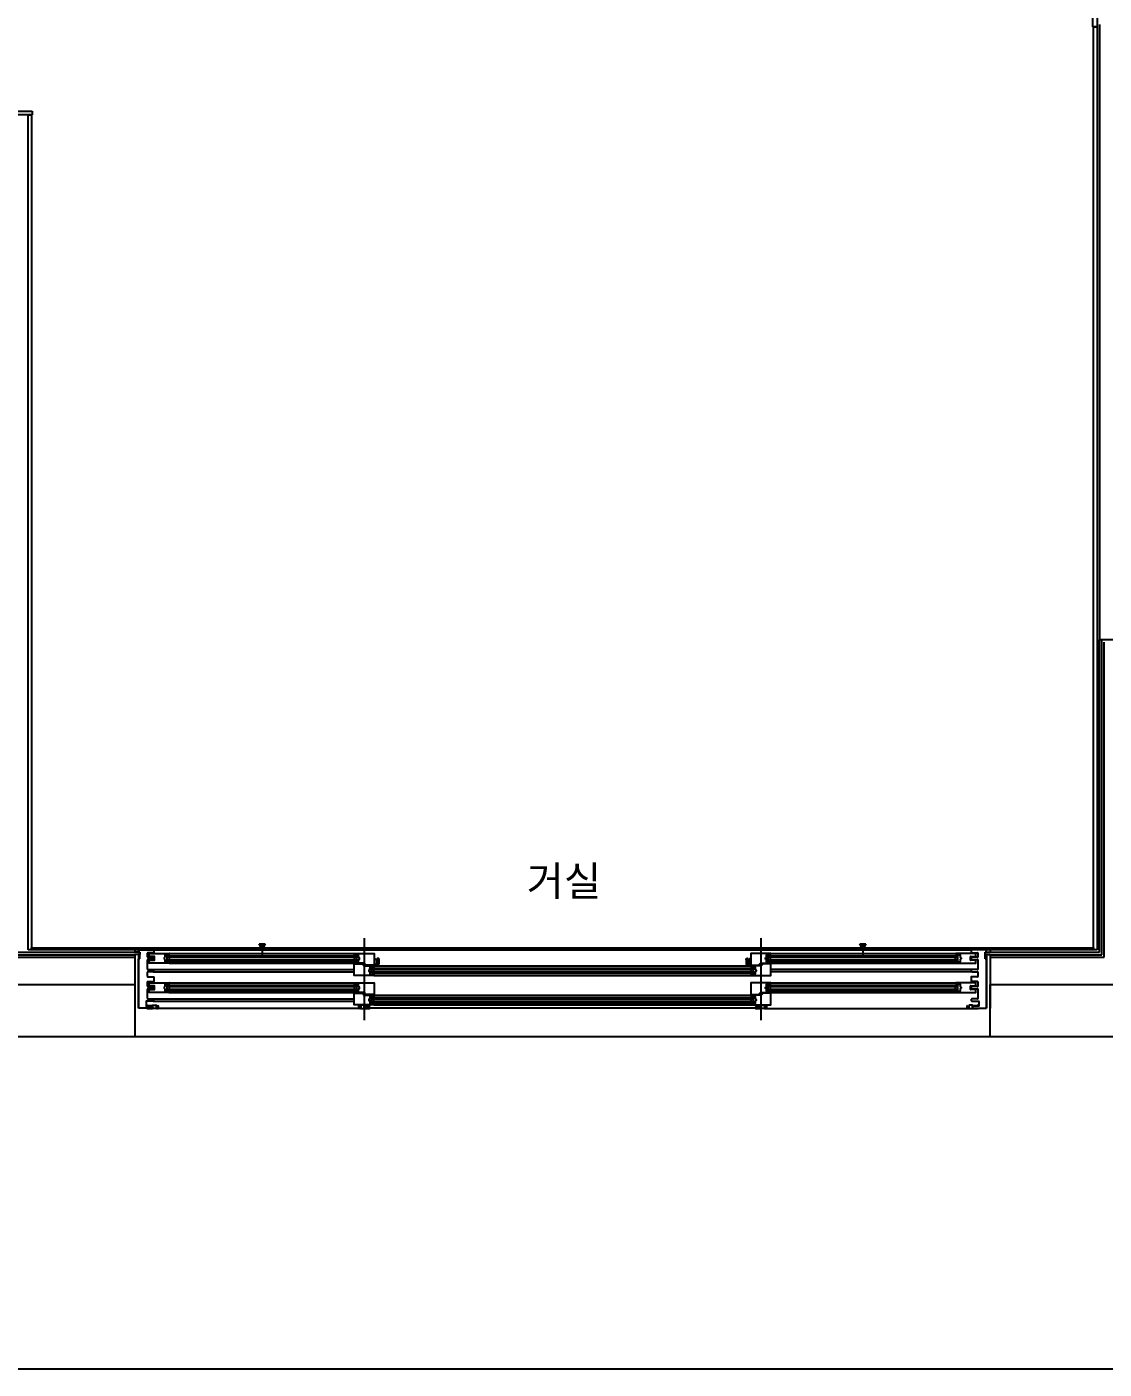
# Model space of a CAD drawing. Header units: millimetres. Extents: x -33000 to 294000, y 0 to 42408.
# Drawn here: x 14445 to 18980, y 9905 to 15555 of the extents above; entities that cross this region are included whole.
import ezdxf
from ezdxf.enums import TextEntityAlignment as Align

# ---------------------------------------------------------------- set-up
doc = ezdxf.new("R2010")
doc.units = ezdxf.units.MM
doc.header["$LTSCALE"] = 50
doc.layers.add('arch', color=8, linetype='Continuous')
doc.layers.add('실명', color=9, linetype='Continuous')
doc.styles.add('FORTELINE', font='malgun.ttf')

msp = doc.modelspace()

# ---------------------------------------------------------------- hatches: boundary and pattern name
at = {"layer": 'arch'}
h = msp.add_hatch(color=256, dxfattribs=at)
h.dxf.hatch_style = 1
h.paths.add_polyline_path([(15422.5, 11694.5), (15447.5, 11694.5), (15435, 11669.5)])
h = msp.add_hatch(color=256, dxfattribs=at)
h.dxf.hatch_style = 1
h.paths.add_polyline_path([(17951.7, 11694.5), (17976.7, 11694.5), (17964.2, 11669.5)])

# ---------------------------------------------------------------- linework, layer by layer
at = {"layer": 'arch', "linetype": 'Continuous', "ltscale": 4}
for p, q in [((18931.6, 15554.5), (18931.6, 15614.5)), ((18949.6, 15614.5), (18949.6, 15554.5)), ((18949.6, 15554.5), (18931.6, 15554.5))]:
    msp.add_line(p, q, dxfattribs=at)
at = {"layer": 'arch'}
for p, q in [((18934.6, 15554.5), (18949.6, 15554.5)), ((18934.6, 11669.5), (18934.6, 15554.5)), ((18949.6, 15554.5), (18949.6, 11669.5)), ((18959.6, 15564.5), (18959.6, 12974.5)), ((14229.6, 15199.5), (14467.6, 15199.5)), ((14467.6, 15199.5), (14467.6, 15184.5)), ((14467.6, 15184.5), (14229.6, 15184.5)), ((14449.6, 15184.5), (14464.6, 15184.5)), ((14449.6, 11669.5), (14449.6, 15184.5)), ((14464.6, 15184.5), (14464.6, 11669.5)), ((18959.6, 11659.5), (18959.6, 12974.5)), ((19159.6, 12974.5), (18959.6, 12974.5)), ((18969.6, 11649.5), (18969.6, 12974.5)), ((18979.6, 11639.5), (18979.6, 12964.5)), ((15435, 11669.5), (15422.5, 11694.5)), ((15422.5, 11694.5), (15447.5, 11694.5)), ((15447.5, 11694.5), (15435, 11669.5)), ((15864.6, 11719.5), (15864.6, 11374.5)), ((17534.6, 11719.5), (17534.6, 11374.5)), ((17964.2, 11669.5), (17951.7, 11694.5)), ((17951.7, 11694.5), (17976.7, 11694.5)), ((17976.7, 11694.5), (17964.2, 11669.5)), ((13679.6, 11659.5), (14899.6, 11659.5)), ((13679.6, 11649.5), (14899.6, 11649.5)), ((13679.6, 11639.5), (14899.6, 11639.5)), ((14464.6, 11669.5), (14449.6, 11669.5)), ((14464.6, 11669.5), (14464.6, 11678.5)), ((14464.6, 11678.5), (18934.6, 11678.5)), ((18934.6, 11669.5), (14464.6, 11669.5)), ((14899.6, 11669.5), (14899.6, 11659.5)), ((14920.6, 11659.5), (14899.6, 11659.5)), ((14899.6, 11650), (14899.6, 11424.5)), ((14920.6, 11650), (14899.6, 11650)), ((14914.6, 11669.5), (14978.6, 11669.5)), ((14914.6, 11659.5), (14914.6, 11669.5)), ((14914.6, 11659.5), (14920.6, 11659.5)), ((14914.6, 11650), (14914.6, 11424.5)), ((14920.6, 11659.5), (14920.6, 11650)), ((14920.6, 11631.5), (14920.6, 11659.5)), ((14951.6, 11656.5), (14951.6, 11640)), ((14978.6, 11657.5), (14952.6, 11657.5)), ((14952.6, 11639), (14976.1, 11639)), ((14959.6, 11653.5), (14959.6, 11654)), ((14959.6, 11642.5), (14959.6, 11654)), ((14960.1, 11654.5), (15044.1, 11654.5)), ((14980.9, 11642), (14960.1, 11642)), ((14976.6, 11638.5), (14976.6, 11637.9)), ((14978.6, 11669.5), (18420.6, 11669.5)), ((14979.6, 11668.5), (14979.6, 11658.5)), ((14981.9, 11627), (14981.9, 11641)), ((15025.3, 11638.4), (15022.3, 11636.7)), ((15025.6, 11649), (15025.6, 11638.8)), ((15041.1, 11649.5), (15026.1, 11649.5)), ((15035.8, 11622.5), (15035.8, 11644.5)), ((15035.8, 11644.5), (15834.1, 11644.5)), ((15035.8, 11638.5), (15834.1, 11638.5)), ((15037.6, 11646.5), (15037.6, 11648)), ((15037.6, 11648), (15040.6, 11648)), ((15042.1, 11646.5), (15037.6, 11646.5)), ((15041.1, 11648.5), (15041.1, 11649.5)), ((15044.1, 11653.5), (15042.6, 11653.5)), ((15042.6, 11653.5), (15042.6, 11647)), ((15042.6, 11647.1), (15045.1, 11644.5)), ((15043.6, 11654.5), (15822.6, 11654.5)), ((15045.8, 11628.5), (15045.8, 11638.5)), ((15435, 11669.5), (15435, 11644.5)), ((15824.1, 11647.1), (15821.5, 11644.5)), ((15822.6, 11654.5), (15906.6, 11654.5)), ((15824.1, 11653.5), (15822.6, 11653.5)), ((15824.1, 11647), (15824.1, 11653.5)), ((15824.1, 11628.5), (15824.1, 11638.5)), ((15829.1, 11646.5), (15824.6, 11646.5)), ((15840.6, 11649.5), (15825.6, 11649.5)), ((15825.6, 11649.5), (15825.6, 11648.5)), ((15826.1, 11648), (15829.1, 11648)), ((15829.1, 11648), (15829.1, 11646.5)), ((15834.1, 11622.5), (15834.1, 11644.5)), ((15841.1, 11638.3), (15841.1, 11649)), ((15844.3, 11636.2), (15841.3, 11637.9)), ((15907.1, 11654), (15907.1, 11605.5)), ((17492.1, 11654), (17492.1, 11605.5)), ((17576.6, 11654.5), (17492.6, 11654.5)), ((17554.8, 11636.2), (17557.8, 11637.9)), ((17558.1, 11638.3), (17558.1, 11649)), ((17558.6, 11649.5), (17573.6, 11649.5)), ((17565.1, 11622.5), (17565.1, 11644.5)), ((17565.1, 11644.5), (18363.3, 11644.5)), ((17565.1, 11638.5), (18363.3, 11638.5)), ((17573.1, 11648), (17570.1, 11648)), ((17570.1, 11648), (17570.1, 11646.5)), ((17570.1, 11646.5), (17574.6, 11646.5)), ((17573.6, 11649.5), (17573.6, 11648.5)), ((17575.1, 11647), (17575.1, 11653.5)), ((17575.1, 11653.5), (17576.6, 11653.5)), ((17575.1, 11647.1), (17577.6, 11644.5)), ((17575.1, 11628.5), (17575.1, 11638.5)), ((17576.6, 11654.5), (18355.6, 11654.5)), ((17964.2, 11669.5), (17964.2, 11644.5)), ((18353.3, 11628.5), (18353.3, 11638.5)), ((18356.6, 11647.1), (18354, 11644.5)), ((18439.1, 11654.5), (18355.1, 11654.5)), ((18355.1, 11653.5), (18356.6, 11653.5)), ((18356.6, 11653.5), (18356.6, 11647)), ((18357.1, 11646.5), (18361.6, 11646.5)), ((18358.1, 11648.5), (18358.1, 11649.5)), ((18358.1, 11649.5), (18373.1, 11649.5)), ((18361.6, 11648), (18358.6, 11648)), ((18361.6, 11646.5), (18361.6, 11648)), ((18363.3, 11622.5), (18363.3, 11644.5)), ((18373.6, 11649), (18373.6, 11638.8)), ((18373.8, 11638.4), (18376.8, 11636.7)), ((18417.3, 11627), (18417.3, 11641)), ((18418.3, 11642), (18439.1, 11642)), ((18419.6, 11668.5), (18419.6, 11658.5)), ((18484.6, 11669.5), (18420.6, 11669.5)), ((18420.6, 11657.5), (18446.6, 11657.5)), ((18422.6, 11638.5), (18422.6, 11637.9)), ((18446.6, 11639), (18423.1, 11639)), ((18439.6, 11642.5), (18439.6, 11654)), ((18439.6, 11653.5), (18439.6, 11654)), ((18447.6, 11656.5), (18447.6, 11640)), ((18478.6, 11659.5), (18499.6, 11659.5)), ((18478.6, 11659.5), (18478.6, 11650)), ((18484.6, 11659.5), (18478.6, 11659.5)), ((18478.6, 11631.5), (18478.6, 11659.5)), ((18478.6, 11650), (18499.6, 11650)), ((18484.6, 11659.5), (18484.6, 11669.5)), ((18484.6, 11650), (18484.6, 11424.5)), ((18499.6, 11669.5), (18499.6, 11659.5)), ((18499.6, 11659.5), (18959.6, 11659.5)), ((18499.6, 11650), (18499.6, 11424.5)), ((18499.6, 11649.5), (18969.6, 11649.5)), ((18499.6, 11639.5), (18979.6, 11639.5)), ((18934.6, 11678.5), (18934.6, 11669.5)), ((18949.6, 11669.5), (18934.6, 11669.5)), ((14914.6, 11424.5), (14914.6, 11631.5)), ((14920.6, 11631.5), (14914.6, 11631.5)), ((14951.6, 11628), (14951.6, 11588)), ((14976.1, 11629), (14952.6, 11629)), ((14952.6, 11587), (14976.1, 11587)), ((14959.6, 11614), (14959.6, 11625.5)), ((14960.1, 11626), (14980.9, 11626)), ((15044.1, 11613.5), (14960.1, 11613.5)), ((14976.1, 11587), (15822.1, 11587)), ((14976.6, 11630.2), (14976.6, 11629.5)), ((14976.6, 11586.5), (14976.6, 11585.9)), ((15022.1, 11636.2), (15022.1, 11631.8)), ((15022.3, 11631.4), (15025.3, 11629.7)), ((15025.6, 11629.2), (15025.6, 11619)), ((15026.1, 11618.5), (15041.1, 11618.5)), ((15035.8, 11628.5), (15834.1, 11628.5)), ((15035.8, 11622.5), (15834.1, 11622.5)), ((15037.6, 11620), (15037.6, 11621.5)), ((15037.6, 11621.5), (15042.1, 11621.5)), ((15040.6, 11620), (15037.6, 11620)), ((15041.1, 11618.5), (15041.1, 11619.5)), ((15042.6, 11620), (15045.1, 11622.5)), ((15042.6, 11621), (15042.6, 11614.5)), ((15042.6, 11614.5), (15044.1, 11614.5)), ((15043.6, 11613.5), (15822.6, 11613.5)), ((15824.1, 11620), (15821.5, 11622.5)), ((15822.1, 11562), (15822.1, 11610.5)), ((15822.6, 11614.5), (15824.1, 11614.5)), ((15866.2, 11613.5), (15822.6, 11613.5)), ((15822.6, 11611), (15858.6, 11611)), ((15824.1, 11614.5), (15824.1, 11621)), ((15824.6, 11621.5), (15829.1, 11621.5)), ((15825.6, 11619.5), (15825.6, 11618.5)), ((15825.6, 11618.5), (15840.6, 11618.5)), ((15829.1, 11620), (15826.1, 11620)), ((15829.1, 11621.5), (15829.1, 11620)), ((15841.1, 11619), (15841.1, 11628.7)), ((15841.3, 11629.2), (15844.3, 11630.9)), ((15844.6, 11631.3), (15844.6, 11635.7)), ((15858.6, 11611), (15867.1, 11610.1)), ((15867.1, 11609), (15858.6, 11608)), ((15858.6, 11608), (15858.6, 11606.6)), ((15858.6, 11606.6), (15863.1, 11602.5)), ((15861.6, 11606.5), (15861.6, 11606.6)), ((15862, 11607.1), (15870.6, 11608)), ((15870.6, 11605), (15862, 11606)), ((15863.1, 11602.5), (15906.6, 11602.5)), ((15870.6, 11609.5), (15866.2, 11613.5)), ((15867.6, 11609.6), (15867.6, 11609.5)), ((15870.6, 11608), (15870.6, 11609.5)), ((15906.6, 11605), (15870.6, 11605)), ((15884.6, 11584.7), (15884.6, 11580.3)), ((15887.8, 11586.9), (15884.8, 11585.2)), ((15888.1, 11597), (15888.1, 11587.3)), ((15903.6, 11597.5), (15888.6, 11597.5)), ((15895.1, 11571), (15895.1, 11593)), ((15895.1, 11593), (17504.1, 11593)), ((15895.1, 11587), (17504.1, 11587)), ((15900.1, 11594.5), (15900.1, 11596)), ((15900.1, 11596), (15903.1, 11596)), ((15904.6, 11594.5), (15900.1, 11594.5)), ((15903.6, 11596.5), (15903.6, 11597.5)), ((15906.6, 11601.5), (15905.1, 11601.5)), ((15905.1, 11601.5), (15905.1, 11595)), ((15905.1, 11595.6), (15907.6, 11593)), ((15905.1, 11577), (15905.1, 11587)), ((15906.6, 11602.5), (17492.6, 11602.5)), ((15907.1, 11633), (15918, 11629)), ((15909.7, 11628.7), (15907.1, 11628.7)), ((15907.1, 11606), (15909.7, 11606)), ((15909.7, 11606), (15909.7, 11628.7)), ((15918, 11609.5), (15909.7, 11608.2)), ((15918, 11629), (15918, 11609.5)), ((15918, 11629), (15919.3, 11629)), ((15925.6, 11609.8), (15918, 11609.5)), ((15919.3, 11631.9), (15919.3, 11611.8)), ((15919.3, 11611.8), (15919.3, 11609.5)), ((15919.3, 11611.8), (15921.6, 11611.8)), ((15925.5, 11632.9), (15920.3, 11632.9)), ((15923.5, 11613.3), (15926.3, 11631.8)), ((15926.5, 11631.9), (15926.5, 11610.8)), ((17472.6, 11631.9), (17472.6, 11610.8)), ((17475.7, 11613.3), (17472.8, 11631.8)), ((17473.6, 11632.9), (17478.9, 11632.9)), ((17473.6, 11609.8), (17481.2, 11609.5)), ((17479.9, 11611.8), (17477.6, 11611.8)), ((17479.9, 11631.9), (17479.9, 11611.8)), ((17481.2, 11629), (17479.9, 11629)), ((17479.9, 11611.8), (17479.9, 11609.5)), ((17492.1, 11633), (17481.2, 11629)), ((17481.2, 11629), (17481.2, 11609.5)), ((17481.2, 11609.5), (17489.5, 11608.2)), ((17489.5, 11606), (17489.5, 11628.7)), ((17489.5, 11628.7), (17492.1, 11628.7)), ((17492.1, 11606), (17489.5, 11606)), ((17494.1, 11595.6), (17491.5, 11593)), ((17492.6, 11605), (17528.6, 11605)), ((17536.1, 11602.5), (17492.6, 11602.5)), ((17492.6, 11601.5), (17494.1, 11601.5)), ((17494.1, 11601.5), (17494.1, 11595)), ((17494.1, 11577), (17494.1, 11587)), ((17494.6, 11594.5), (17499.1, 11594.5)), ((17495.6, 11596.5), (17495.6, 11597.5)), ((17495.6, 11597.5), (17510.6, 11597.5)), ((17499.1, 11596), (17496.1, 11596)), ((17499.1, 11594.5), (17499.1, 11596)), ((17504.1, 11571), (17504.1, 11593)), ((17511.1, 11597), (17511.1, 11587.3)), ((17511.3, 11586.9), (17514.3, 11585.2)), ((17514.6, 11584.7), (17514.6, 11580.3)), ((17528.6, 11609.5), (17533, 11613.5)), ((17528.6, 11608), (17528.6, 11609.5)), ((17537.1, 11607.1), (17528.6, 11608)), ((17528.6, 11605), (17537.1, 11606)), ((17531.6, 11609.6), (17531.6, 11609.5)), ((17540.6, 11611), (17532, 11610.1)), ((17532, 11609), (17540.6, 11608)), ((17533, 11613.5), (17576.6, 11613.5)), ((17540.6, 11606.6), (17536.1, 11602.5)), ((17537.6, 11606.5), (17537.6, 11606.6)), ((17576.6, 11611), (17540.6, 11611)), ((17540.6, 11608), (17540.6, 11606.6)), ((17554.6, 11631.3), (17554.6, 11635.7)), ((17557.8, 11629.2), (17554.8, 11630.9)), ((17558.1, 11619), (17558.1, 11628.7)), ((17573.6, 11618.5), (17558.6, 11618.5)), ((17565.1, 11628.5), (18363.3, 11628.5)), ((17565.1, 11622.5), (18363.3, 11622.5)), ((17574.6, 11621.5), (17570.1, 11621.5)), ((17570.1, 11621.5), (17570.1, 11620)), ((17570.1, 11620), (17573.1, 11620)), ((17573.6, 11619.5), (17573.6, 11618.5)), ((17575.1, 11620), (17577.6, 11622.5)), ((17575.1, 11614.5), (17575.1, 11621)), ((17576.6, 11614.5), (17575.1, 11614.5)), ((17576.6, 11613.5), (18355.6, 11613.5)), ((17577.1, 11562), (17577.1, 11610.5)), ((18423.1, 11587), (17577.1, 11587)), ((18356.6, 11620), (18354, 11622.5)), ((18356.6, 11614.5), (18355.1, 11614.5)), ((18355.1, 11613.5), (18439.1, 11613.5)), ((18356.6, 11621), (18356.6, 11614.5)), ((18361.6, 11621.5), (18357.1, 11621.5)), ((18358.1, 11618.5), (18358.1, 11619.5)), ((18373.1, 11618.5), (18358.1, 11618.5)), ((18358.6, 11620), (18361.6, 11620)), ((18361.6, 11620), (18361.6, 11621.5)), ((18373.6, 11629.2), (18373.6, 11619)), ((18376.8, 11631.4), (18373.8, 11629.7)), ((18377.1, 11636.2), (18377.1, 11631.8)), ((18439.1, 11626), (18418.3, 11626)), ((18422.6, 11630.2), (18422.6, 11629.5)), ((18422.6, 11586.5), (18422.6, 11585.9)), ((18423.1, 11629), (18446.6, 11629)), ((18446.6, 11587), (18423.1, 11587)), ((18439.6, 11614), (18439.6, 11625.5)), ((18447.6, 11628), (18447.6, 11588)), ((18478.6, 11631.5), (18484.6, 11631.5)), ((18484.6, 11424.5), (18484.6, 11631.5)), ((14951.6, 11576), (14951.6, 11557.5)), ((14951.6, 11535), (14951.6, 11516.5)), ((14976.1, 11577), (14952.6, 11577)), ((14952.6, 11556.5), (14978.6, 11556.5)), ((14952.6, 11536), (14978.6, 11536)), ((14959.6, 11519), (14959.6, 11530.5)), ((14960.1, 11531), (15044.1, 11531)), ((14976.1, 11577), (15822.1, 11577)), ((14976.6, 11578.2), (14976.6, 11577.5)), ((14979.6, 11555.5), (14979.6, 11537)), ((15025.6, 11525.5), (15025.6, 11515.3)), ((15041.1, 11526), (15026.1, 11526)), ((15041.1, 11525), (15041.1, 11526)), ((15044.1, 11530), (15042.6, 11530)), ((15042.6, 11530), (15042.6, 11523.5)), ((15043.6, 11531), (15822.6, 11531)), ((15906.6, 11561.5), (15822.6, 11561.5)), ((15822.6, 11531), (15906.6, 11531)), ((15824.1, 11530), (15822.6, 11530)), ((15824.1, 11523.5), (15824.1, 11530)), ((15840.6, 11526), (15825.6, 11526)), ((15825.6, 11526), (15825.6, 11525)), ((15841.1, 11514.8), (15841.1, 11525.5)), ((15884.8, 11579.9), (15887.8, 11578.2)), ((15888.1, 11577.7), (15888.1, 11567)), ((15888.6, 11566.5), (15903.6, 11566.5)), ((15895.1, 11577), (17504.1, 11577)), ((15895.1, 11571), (17504.1, 11571)), ((15900.1, 11568), (15900.1, 11569.5)), ((15900.1, 11569.5), (15904.6, 11569.5)), ((15903.1, 11568), (15900.1, 11568)), ((15903.6, 11566.5), (15903.6, 11567.5)), ((15905.1, 11568.5), (15907.6, 11571)), ((15905.1, 11569), (15905.1, 11562.5)), ((15905.1, 11562.5), (15906.6, 11562.5)), ((15906.6, 11561.5), (17492.6, 11561.5)), ((15907.1, 11530.5), (15907.1, 11482)), ((17494.1, 11568.5), (17491.5, 11571)), ((17492.1, 11530.5), (17492.1, 11482)), ((17494.1, 11562.5), (17492.6, 11562.5)), ((17492.6, 11561.5), (17576.6, 11561.5)), ((17576.6, 11531), (17492.6, 11531)), ((17494.1, 11569), (17494.1, 11562.5)), ((17499.1, 11569.5), (17494.6, 11569.5)), ((17495.6, 11566.5), (17495.6, 11567.5)), ((17510.6, 11566.5), (17495.6, 11566.5)), ((17496.1, 11568), (17499.1, 11568)), ((17499.1, 11568), (17499.1, 11569.5)), ((17511.1, 11577.7), (17511.1, 11567)), ((17514.3, 11579.9), (17511.3, 11578.2)), ((17558.1, 11514.8), (17558.1, 11525.5)), ((17558.6, 11526), (17573.6, 11526)), ((17573.6, 11526), (17573.6, 11525)), ((17575.1, 11523.5), (17575.1, 11530)), ((17575.1, 11530), (17576.6, 11530)), ((17576.6, 11531), (18355.6, 11531)), ((18423.1, 11577), (17577.1, 11577)), ((18439.1, 11531), (18355.1, 11531)), ((18355.1, 11530), (18356.6, 11530)), ((18356.6, 11530), (18356.6, 11523.5)), ((18358.1, 11525), (18358.1, 11526)), ((18358.1, 11526), (18373.1, 11526)), ((18373.6, 11525.5), (18373.6, 11515.3)), ((18419.6, 11555.5), (18419.6, 11537)), ((18446.6, 11556.5), (18420.6, 11556.5)), ((18446.6, 11536), (18420.6, 11536)), ((18422.6, 11578.2), (18422.6, 11577.5)), ((18423.1, 11577), (18446.6, 11577)), ((18439.6, 11519), (18439.6, 11530.5)), ((18447.6, 11576), (18447.6, 11557.5)), ((18447.6, 11535), (18447.6, 11516.5)), ((13679.6, 11524.5), (14899.6, 11524.5)), ((14899.6, 11524.5), (14899.6, 11304.5)), ((14951.6, 11504.5), (14951.6, 11464.5)), ((14952.6, 11515.5), (14976.1, 11515.5)), ((14976.1, 11505.5), (14952.6, 11505.5)), ((14959.6, 11490.5), (14959.6, 11502)), ((14980.9, 11518.5), (14960.1, 11518.5)), ((14960.1, 11502.5), (14980.9, 11502.5)), ((15044.1, 11490), (14960.1, 11490)), ((14976.6, 11515), (14976.6, 11514.4)), ((14976.6, 11506.7), (14976.6, 11506)), ((14981.9, 11503.5), (14981.9, 11517.5)), ((15022.1, 11512.7), (15022.1, 11508.3)), ((15025.3, 11514.9), (15022.3, 11513.2)), ((15022.3, 11507.9), (15025.3, 11506.2)), ((15025.6, 11505.7), (15025.6, 11495.5)), ((15026.1, 11495), (15041.1, 11495)), ((15035.8, 11499), (15035.8, 11521)), ((15035.8, 11521), (15834.1, 11521)), ((15035.8, 11515), (15834.1, 11515)), ((15035.8, 11505), (15834.1, 11505)), ((15035.8, 11499), (15834.1, 11499)), ((15037.6, 11523), (15037.6, 11524.5)), ((15037.6, 11524.5), (15040.6, 11524.5)), ((15042.1, 11523), (15037.6, 11523)), ((15037.6, 11496.5), (15037.6, 11498)), ((15037.6, 11498), (15042.1, 11498)), ((15040.6, 11496.5), (15037.6, 11496.5)), ((15041.1, 11495), (15041.1, 11496)), ((15042.6, 11523.6), (15045.1, 11521)), ((15042.6, 11496.5), (15045.1, 11499)), ((15042.6, 11497.5), (15042.6, 11491)), ((15042.6, 11491), (15044.1, 11491)), ((15043.6, 11490), (15822.6, 11490)), ((15045.8, 11505), (15045.8, 11515)), ((15824.1, 11523.6), (15821.5, 11521)), ((15824.1, 11496.5), (15821.5, 11499)), ((15822.1, 11438.5), (15822.1, 11487)), ((15822.6, 11491), (15824.1, 11491)), ((15866.2, 11490), (15822.6, 11490)), ((15822.6, 11487.5), (15858.6, 11487.5)), ((15824.1, 11505), (15824.1, 11515)), ((15824.1, 11491), (15824.1, 11497.5)), ((15829.1, 11523), (15824.6, 11523)), ((15824.6, 11498), (15829.1, 11498)), ((15825.6, 11496), (15825.6, 11495)), ((15825.6, 11495), (15840.6, 11495)), ((15826.1, 11524.5), (15829.1, 11524.5)), ((15829.1, 11496.5), (15826.1, 11496.5)), ((15829.1, 11524.5), (15829.1, 11523)), ((15829.1, 11498), (15829.1, 11496.5)), ((15834.1, 11499), (15834.1, 11521)), ((15841.1, 11495.5), (15841.1, 11505.2)), ((15844.3, 11512.7), (15841.3, 11514.4)), ((15841.3, 11505.7), (15844.3, 11507.4)), ((15844.6, 11507.8), (15844.6, 11512.2)), ((15858.6, 11487.5), (15867.1, 11486.6)), ((15867.1, 11485.5), (15858.6, 11484.5)), ((15858.6, 11484.5), (15858.6, 11483.1)), ((15858.6, 11483.1), (15863.1, 11479)), ((15861.6, 11483), (15861.6, 11483.1)), ((15862, 11483.6), (15870.6, 11484.5)), ((15870.6, 11481.5), (15862, 11482.5)), ((15863.1, 11479), (15906.6, 11479)), ((15870.6, 11486), (15866.2, 11490)), ((15867.6, 11486.1), (15867.6, 11486)), ((15870.6, 11484.5), (15870.6, 11486)), ((15906.6, 11481.5), (15870.6, 11481.5)), ((15888.1, 11473.5), (15888.1, 11463.8)), ((15903.6, 11474), (15888.6, 11474)), ((15895.1, 11447.5), (15895.1, 11469.5)), ((15895.1, 11469.5), (17504.1, 11469.5)), ((15900.1, 11471), (15900.1, 11472.5)), ((15900.1, 11472.5), (15903.1, 11472.5)), ((15904.6, 11471), (15900.1, 11471)), ((15903.6, 11473), (15903.6, 11474)), ((15905.1, 11474.5), (15904.6, 11474)), ((15904.6, 11474), (15905.1, 11473.5)), ((15906.6, 11478), (15905.1, 11478)), ((15905.1, 11478), (15905.1, 11474.5)), ((15905.1, 11473.5), (15905.1, 11471.5)), ((15905.1, 11472.1), (15907.6, 11469.5)), ((15906.6, 11479), (17492.6, 11479)), ((17494.1, 11472.1), (17491.5, 11469.5)), ((17492.6, 11481.5), (17528.6, 11481.5)), ((17536.1, 11479), (17492.6, 11479)), ((17492.6, 11478), (17494.1, 11478)), ((17494.1, 11478), (17494.1, 11474.5)), ((17494.1, 11474.5), (17494.6, 11474)), ((17494.6, 11474), (17494.1, 11473.5)), ((17494.1, 11473.5), (17494.1, 11471.5)), ((17494.6, 11471), (17499.1, 11471)), ((17495.6, 11473), (17495.6, 11474)), ((17495.6, 11474), (17510.6, 11474)), ((17499.1, 11472.5), (17496.1, 11472.5)), ((17499.1, 11471), (17499.1, 11472.5)), ((17504.1, 11447.5), (17504.1, 11469.5)), ((17511.1, 11473.5), (17511.1, 11463.8)), ((17528.6, 11486), (17533, 11490)), ((17528.6, 11484.5), (17528.6, 11486)), ((17537.1, 11483.6), (17528.6, 11484.5)), ((17528.6, 11481.5), (17537.1, 11482.5)), ((17531.6, 11486.1), (17531.6, 11486)), ((17540.6, 11487.5), (17532, 11486.6)), ((17532, 11485.5), (17540.6, 11484.5)), ((17533, 11490), (17576.6, 11490)), ((17540.6, 11483.1), (17536.1, 11479)), ((17537.6, 11483), (17537.6, 11483.1)), ((17576.6, 11487.5), (17540.6, 11487.5)), ((17540.6, 11484.5), (17540.6, 11483.1)), ((17554.6, 11507.8), (17554.6, 11512.2)), ((17554.8, 11512.7), (17557.8, 11514.4)), ((17557.8, 11505.7), (17554.8, 11507.4)), ((17558.1, 11495.5), (17558.1, 11505.2)), ((17573.6, 11495), (17558.6, 11495)), ((17565.1, 11499), (17565.1, 11521)), ((17565.1, 11521), (18363.3, 11521)), ((17565.1, 11515), (18363.3, 11515)), ((17565.1, 11505), (18363.3, 11505)), ((17565.1, 11499), (18363.3, 11499)), ((17573.1, 11524.5), (17570.1, 11524.5)), ((17570.1, 11524.5), (17570.1, 11523)), ((17570.1, 11523), (17574.6, 11523)), ((17574.6, 11498), (17570.1, 11498)), ((17570.1, 11498), (17570.1, 11496.5)), ((17570.1, 11496.5), (17573.1, 11496.5)), ((17573.6, 11496), (17573.6, 11495)), ((17575.1, 11523.6), (17577.6, 11521)), ((17575.1, 11505), (17575.1, 11515)), ((17575.1, 11496.5), (17577.6, 11499)), ((17575.1, 11491), (17575.1, 11497.5)), ((17576.6, 11491), (17575.1, 11491)), ((17576.6, 11490), (18355.6, 11490)), ((17577.1, 11438.5), (17577.1, 11487)), ((18353.3, 11505), (18353.3, 11515)), ((18356.6, 11523.6), (18354, 11521)), ((18356.6, 11496.5), (18354, 11499)), ((18356.6, 11491), (18355.1, 11491)), ((18355.1, 11490), (18439.1, 11490)), ((18356.6, 11497.5), (18356.6, 11491)), ((18357.1, 11523), (18361.6, 11523)), ((18361.6, 11498), (18357.1, 11498)), ((18358.1, 11495), (18358.1, 11496)), ((18373.1, 11495), (18358.1, 11495)), ((18361.6, 11524.5), (18358.6, 11524.5)), ((18358.6, 11496.5), (18361.6, 11496.5)), ((18361.6, 11523), (18361.6, 11524.5)), ((18361.6, 11496.5), (18361.6, 11498)), ((18363.3, 11499), (18363.3, 11521)), ((18373.6, 11505.7), (18373.6, 11495.5)), ((18373.8, 11514.9), (18376.8, 11513.2)), ((18376.8, 11507.9), (18373.8, 11506.2)), ((18377.1, 11512.7), (18377.1, 11508.3)), ((18417.3, 11503.5), (18417.3, 11517.5)), ((18418.3, 11518.5), (18439.1, 11518.5)), ((18439.1, 11502.5), (18418.3, 11502.5)), ((18422.6, 11515), (18422.6, 11514.4)), ((18422.6, 11506.7), (18422.6, 11506)), ((18446.6, 11515.5), (18423.1, 11515.5)), ((18423.1, 11505.5), (18446.6, 11505.5)), ((18439.6, 11490.5), (18439.6, 11502)), ((18447.6, 11504.5), (18447.6, 11464.5)), ((18499.6, 11304.5), (18499.6, 11524.5)), ((18499.6, 11524.5), (19599.6, 11524.5)), ((14972.6, 11424.5), (14914.6, 11424.5)), ((14946.6, 11452.5), (14946.6, 11433.5)), ((14976.1, 11453.5), (14947.6, 11453.5)), ((14947.6, 11432.5), (14972.6, 11432.5)), ((14950.6, 11434.1), (14950.6, 11436.1)), ((14951.1, 11436.6), (14953.1, 11436.6)), ((14973.1, 11433.6), (14951.1, 11433.6)), ((14951.1, 11423.6), (14973.1, 11423.6)), ((14989.6, 11422.6), (14951.1, 11422.6)), ((14953.1, 11435.8), (14951.6, 11435.8)), ((14951.6, 11435.8), (14951.6, 11434.6)), ((14951.6, 11434.6), (14973.1, 11434.6)), ((14952.6, 11463.5), (14976.1, 11463.5)), ((14953.1, 11436.6), (14953.1, 11435.8)), ((14973.6, 11435.1), (14973.6, 11436.1)), ((14973.6, 11424.1), (14973.6, 11433.1)), ((14973.6, 11431.5), (14973.6, 11425.5)), ((14974.1, 11436.6), (14987.6, 11436.6)), ((14976.1, 11463.5), (15822.1, 11463.5)), ((14976.1, 11453.5), (15822.1, 11453.5)), ((14976.6, 11463), (14976.6, 11462.4)), ((14976.6, 11454.7), (14976.6, 11454)), ((14988.6, 11435.6), (14988.6, 11430.1)), ((14996.1, 11432.5), (14988.6, 11432.5)), ((14988.6, 11428.1), (14988.6, 11423.6)), ((14988.6, 11423.6), (14989.6, 11423.6)), ((14989.1, 11429.6), (14995.6, 11429.6)), ((14995.6, 11428.6), (14989.1, 11428.6)), ((15848.8, 11422.5), (14992.6, 11422.5)), ((14995.6, 11423.6), (14996.1, 11423.6)), ((14996.1, 11422.6), (14995.6, 11422.6)), ((14996.1, 11430.1), (14996.1, 11434.1)), ((14996.1, 11423.6), (14996.1, 11428.1)), ((14997.1, 11434.1), (14997.1, 11423.6)), ((15906.6, 11438), (15822.6, 11438)), ((15841.5, 11434.1), (15841.5, 11423.6)), ((15842.5, 11430.1), (15842.5, 11434.1)), ((15850, 11432.5), (15842.5, 11432.5)), ((15842.5, 11423.6), (15842.5, 11428.1)), ((15843, 11423.6), (15842.5, 11423.6)), ((15842.5, 11422.6), (15843, 11422.6)), ((15849.5, 11429.6), (15843, 11429.6)), ((15843, 11428.6), (15849.5, 11428.6)), ((15850, 11423.6), (15849, 11423.6)), ((15849, 11422.6), (15887.5, 11422.6)), ((15850, 11435.6), (15850, 11430.1)), ((15850, 11428.1), (15850, 11423.6)), ((15864.5, 11436.6), (15851, 11436.6)), ((15865, 11435.1), (15865, 11436.1)), ((15865, 11424.1), (15865, 11433.1)), ((17534.2, 11424.5), (15865, 11424.5)), ((15887, 11434.6), (15865.5, 11434.6)), ((15865.5, 11433.6), (15887.5, 11433.6)), ((15887.5, 11423.6), (15865.5, 11423.6)), ((15884.6, 11461.2), (15884.6, 11456.8)), ((15887.8, 11463.4), (15884.8, 11461.7)), ((15884.8, 11456.4), (15887.8, 11454.7)), ((15887.5, 11436.6), (15885.5, 11436.6)), ((15885.5, 11436.6), (15885.5, 11435.8)), ((15885.5, 11435.8), (15887, 11435.8)), ((15887, 11435.8), (15887, 11434.6)), ((15888, 11434.1), (15888, 11436.1)), ((15888.1, 11454.2), (15888.1, 11443.5)), ((15888.6, 11443), (15903.6, 11443)), ((15895.1, 11463.5), (17504.1, 11463.5)), ((15895.1, 11453.5), (17504.1, 11453.5)), ((15895.1, 11447.5), (17504.1, 11447.5)), ((15900.1, 11444.5), (15900.1, 11446)), ((15900.1, 11446), (15904.6, 11446)), ((15903.1, 11444.5), (15900.1, 11444.5)), ((15903.6, 11443), (15903.6, 11444)), ((15905.1, 11453.5), (15905.1, 11463.5)), ((15905.1, 11445), (15907.6, 11447.5)), ((15905.1, 11445.5), (15905.1, 11439)), ((15905.1, 11439), (15906.6, 11439)), ((15906.6, 11438), (17492.6, 11438)), ((17494.1, 11445), (17491.5, 11447.5)), ((17494.1, 11439), (17492.6, 11439)), ((17492.6, 11438), (17576.6, 11438)), ((17494.1, 11453.5), (17494.1, 11463.5)), ((17494.1, 11445.5), (17494.1, 11439)), ((17499.1, 11446), (17494.6, 11446)), ((17495.6, 11443), (17495.6, 11444)), ((17510.6, 11443), (17495.6, 11443)), ((17496.1, 11444.5), (17499.1, 11444.5)), ((17499.1, 11444.5), (17499.1, 11446)), ((17511.1, 11454.2), (17511.1, 11443.5)), ((17511.2, 11434.1), (17511.2, 11436.1)), ((17511.3, 11463.4), (17514.3, 11461.7)), ((17514.3, 11456.4), (17511.3, 11454.7)), ((17511.7, 11436.6), (17513.7, 11436.6)), ((17533.7, 11433.6), (17511.7, 11433.6)), ((17511.7, 11423.6), (17533.7, 11423.6)), ((17550.2, 11422.6), (17511.7, 11422.6)), ((17513.7, 11435.8), (17512.2, 11435.8)), ((17512.2, 11435.8), (17512.2, 11434.6)), ((17512.2, 11434.6), (17533.7, 11434.6)), ((17513.7, 11436.6), (17513.7, 11435.8)), ((17514.6, 11461.2), (17514.6, 11456.8)), ((17534.2, 11435.1), (17534.2, 11436.1)), ((17534.2, 11424.1), (17534.2, 11433.1)), ((17534.7, 11436.6), (17548.2, 11436.6)), ((17549.2, 11435.6), (17549.2, 11430.1)), ((17549.2, 11432.5), (17556.7, 11432.5)), ((17549.2, 11428.1), (17549.2, 11423.6)), ((17549.2, 11423.6), (17550.2, 11423.6)), ((17549.7, 11429.6), (17556.2, 11429.6)), ((17556.2, 11428.6), (17549.7, 11428.6)), ((17550.3, 11422.5), (18406.6, 11422.5)), ((17556.2, 11423.6), (17556.7, 11423.6)), ((17556.7, 11422.6), (17556.2, 11422.6)), ((17556.7, 11430.1), (17556.7, 11434.1)), ((17556.7, 11423.6), (17556.7, 11428.1)), ((17557.7, 11434.1), (17557.7, 11423.6)), ((18402.1, 11434.1), (18402.1, 11423.6)), ((18403.1, 11430.1), (18403.1, 11434.1)), ((18403.1, 11432.5), (18410.6, 11432.5)), ((18403.1, 11423.6), (18403.1, 11428.1)), ((18403.6, 11423.6), (18403.1, 11423.6)), ((18403.1, 11422.6), (18403.6, 11422.6)), ((18410.1, 11429.6), (18403.6, 11429.6)), ((18403.6, 11428.6), (18410.1, 11428.6)), ((18410.6, 11423.6), (18409.6, 11423.6)), ((18409.6, 11422.6), (18448.1, 11422.6)), ((18410.6, 11435.6), (18410.6, 11430.1)), ((18410.6, 11428.1), (18410.6, 11423.6)), ((18425.1, 11436.6), (18411.6, 11436.6)), ((18422.6, 11463), (18422.6, 11462.4)), ((18422.6, 11454.7), (18422.6, 11454)), ((18446.6, 11463.5), (18423.1, 11463.5)), ((18423.1, 11453.5), (18451.6, 11453.5)), ((18425.6, 11435.1), (18425.6, 11436.1)), ((18425.6, 11424.1), (18425.6, 11433.1)), ((18425.6, 11431.5), (18425.6, 11425.5)), ((18447.6, 11434.6), (18426.1, 11434.6)), ((18426.1, 11433.6), (18448.1, 11433.6)), ((18448.1, 11423.6), (18426.1, 11423.6)), ((18451.6, 11432.5), (18426.6, 11432.5)), ((18426.6, 11424.5), (18484.6, 11424.5)), ((18448.1, 11436.6), (18446.1, 11436.6)), ((18446.1, 11436.6), (18446.1, 11435.8)), ((18446.1, 11435.8), (18447.6, 11435.8)), ((18447.6, 11435.8), (18447.6, 11434.6)), ((18448.6, 11434.1), (18448.6, 11436.1)), ((18452.6, 11452.5), (18452.6, 11433.5)), ((13679.6, 11304.5), (14899.6, 11304.5)), ((14899.6, 11304.5), (18499.6, 11304.5)), ((18499.6, 11304.5), (19599.6, 11304.5)), ((25734.6, 9905.1), (5606.3, 9905.1))]:
    msp.add_line(p, q, dxfattribs=at)
for centre in [(14992.6, 11425.5), (15846.1, 11425.5), (17553.1, 11425.5), (18406.6, 11425.5)]:
    msp.add_circle(centre, 3, dxfattribs=at)
for centre, radius, start, end in [((14952.6, 11656.5), 1, 90, 180), ((14952.6, 11640), 1, 180, 270), ((14960.1, 11654), 0.5, 90, 180), ((14960.1, 11642.5), 0.5, 180, 270), ((14976.1, 11638.5), 0.5, 0, 90), ((14977.6, 11637.9), 1, 180, 255.5225), ((14978.6, 11668.5), 1, 0, 90), ((14978.6, 11658.5), 1, 270, 0), ((14980.9, 11641), 1, 0, 90), ((15025.1, 11638.8), 0.5, 299.7449, 360), ((15026.1, 11649), 0.5, 90, 180), ((15040.6, 11648.5), 0.5, 270, 0), ((15042.1, 11647), 0.5, 270, 0), ((15044.1, 11654), 0.5, 360, 90), ((15044.1, 11654), 0.5, 270, 0), ((15822.6, 11654), 0.5, 90, 270), ((15824.6, 11647), 0.5, 180, 270), ((15826.1, 11648.5), 0.5, 180, 270), ((15840.6, 11649), 0.5, 0, 90), ((15841.6, 11638.3), 0.5, 180, 240.2551), ((15906.6, 11654), 0.5, 0, 90), ((17492.6, 11654), 0.5, 90, 180), ((17557.6, 11638.3), 0.5, 299.7449, 0), ((17558.6, 11649), 0.5, 90, 180), ((17573.1, 11648.5), 0.5, 270, 0), ((17574.6, 11647), 0.5, 270, 0), ((17576.6, 11654), 0.5, 270, 90), ((18355.1, 11654), 0.5, 90, 180), ((18355.1, 11654), 0.5, 180, 270), ((18357.1, 11647), 0.5, 180, 270), ((18358.6, 11648.5), 0.5, 180, 270), ((18373.1, 11649), 0.5, 0, 90), ((18374.1, 11638.8), 0.5, 180, 240.2551), ((18418.3, 11641), 1, 90, 180), ((18420.6, 11668.5), 1, 90, 180), ((18420.6, 11658.5), 1, 180, 270), ((18421.6, 11637.9), 1, 284.4775, 0), ((18423.1, 11638.5), 0.5, 90, 180), ((18439.1, 11654), 0.5, 0, 90), ((18439.1, 11642.5), 0.5, 270, 0), ((18446.6, 11656.5), 1, 0, 90), ((18446.6, 11640), 1, 270, 0), ((14952.6, 11628), 1, 90, 180), ((14952.6, 11588), 1, 180, 270), ((14960.1, 11625.5), 0.5, 90, 180), ((14960.1, 11614), 0.5, 180, 270), ((14976.1, 11629.5), 0.5, 270, 0), ((14976.1, 11586.5), 0.5, 0, 90), ((14977.6, 11630.2), 1, 104.4775, 180), ((14977.6, 11585.9), 1, 180, 255.5225), ((14976.6, 11634), 3, 284.4775, 75.5225), ((14976.6, 11582), 3, 284.4775, 75.5225), ((14980.9, 11627), 1, 270, 0), ((15022.6, 11636.2), 0.5, 119.7449, 180), ((15022.6, 11631.8), 0.5, 180, 240.2551), ((15025.1, 11629.2), 0.5, 0, 60.2551), ((15026.1, 11619), 0.5, 180, 270), ((15040.6, 11619.5), 0.5, 0, 90), ((15042.1, 11621), 0.5, 0, 90), ((15044.1, 11614), 0.5, 270, 90), ((15822.6, 11614), 0.5, 90, 270), ((15822.6, 11610.5), 0.5, 90, 180), ((15824.6, 11621), 0.5, 90, 180), ((15826.1, 11619.5), 0.5, 90, 180), ((15840.6, 11619), 0.5, 270, 0), ((15841.6, 11628.7), 0.5, 119.7449, 180), ((15844.1, 11635.7), 0.5, 0, 60.2551), ((15844.1, 11631.3), 0.5, 299.7449, 360), ((15862.1, 11606.6), 0.5, 96.3464, 180), ((15862.1, 11606.5), 0.5, 180, 263.666), ((15867.1, 11609.6), 0.5, 0, 83.666), ((15867.1, 11609.5), 0.5, 276.3464, 0), ((15885.1, 11584.7), 0.5, 119.7449, 180), ((15887.6, 11587.3), 0.5, 299.7449, 0), ((15888.6, 11597), 0.5, 90, 180), ((15903.1, 11596.5), 0.5, 270, 0), ((15904.6, 11595), 0.5, 270, 0), ((15906.6, 11605.5), 0.5, 270, 0), ((15906.6, 11602), 0.5, 360, 90), ((15906.6, 11602), 0.5, 270, 0), ((15920.3, 11631.9), 1, 90, 180.0858), ((15921.6, 11613.7), 1.88, 270, 348.8801), ((15925.4, 11631.9), 1, 351.0635, 90), ((15925.5, 11631.9), 1, 0, 90), ((15925.5, 11610.8), 1, 272.2775, 0), ((17473.6, 11631.9), 1, 90, 180), ((17473.6, 11610.8), 1, 180, 267.7225), ((17473.8, 11631.9), 1, 90, 188.9365), ((17477.6, 11613.7), 1.88, 191.1199, 270), ((17478.9, 11631.9), 1, 359.9142, 90), ((17492.6, 11605.5), 0.5, 180, 270), ((17492.6, 11602), 0.5, 90, 180), ((17492.6, 11602), 0.5, 180, 270), ((17494.6, 11595), 0.5, 180, 270), ((17496.1, 11596.5), 0.5, 180, 270), ((17510.6, 11597), 0.5, 0, 90), ((17511.6, 11587.3), 0.5, 180, 240.2551), ((17514.1, 11584.7), 0.5, 0, 60.2551), ((17532.1, 11609.6), 0.5, 96.334, 180), ((17532.1, 11609.5), 0.5, 180, 263.6536), ((17537.1, 11606.6), 0.5, 0, 83.6536), ((17537.1, 11606.5), 0.5, 276.334, 360), ((17555.1, 11635.7), 0.5, 119.7449, 180), ((17555.1, 11631.3), 0.5, 180, 240.2551), ((17557.6, 11628.7), 0.5, 360, 60.2551), ((17558.6, 11619), 0.5, 180, 270), ((17573.1, 11619.5), 0.5, 0, 90), ((17574.6, 11621), 0.5, 0, 90), ((17576.6, 11614), 0.5, 270, 90), ((17576.6, 11610.5), 0.5, 0, 90), ((18355.1, 11614), 0.5, 90, 270), ((18357.1, 11621), 0.5, 90, 180), ((18358.6, 11619.5), 0.5, 90, 180), ((18373.1, 11619), 0.5, 270, 0), ((18374.1, 11629.2), 0.5, 119.7449, 180), ((18376.6, 11636.2), 0.5, 0, 60.2551), ((18376.6, 11631.8), 0.5, 299.7449, 360), ((18418.3, 11627), 1, 180, 270), ((18422.6, 11634), 3, 104.4775, 255.5225), ((18422.6, 11582), 3, 104.4775, 255.5225), ((18421.6, 11630.2), 1, 0, 75.5225), ((18421.6, 11585.9), 1, 284.4775, 0), ((18423.1, 11629.5), 0.5, 180, 270), ((18423.1, 11586.5), 0.5, 90, 180), ((18439.1, 11625.5), 0.5, 0, 90), ((18439.1, 11614), 0.5, 270, 0), ((18446.6, 11628), 1, 0, 90), ((18446.6, 11588), 1, 270, 0), ((14952.6, 11576), 1, 90, 180), ((14952.6, 11557.5), 1, 180, 270), ((14952.6, 11535), 1, 90, 180), ((14960.1, 11530.5), 0.5, 90, 180), ((14976.1, 11577.5), 0.5, 270, 0), ((14977.6, 11578.2), 1, 104.4775, 180), ((14978.6, 11555.5), 1, 0, 90), ((14978.6, 11537), 1, 270, 0), ((15026.1, 11525.5), 0.5, 90, 180), ((15040.6, 11525), 0.5, 270, 0), ((15044.1, 11530.5), 0.5, 360, 90), ((15044.1, 11530.5), 0.5, 270, 0), ((15822.6, 11562), 0.5, 180, 270), ((15822.6, 11530.5), 0.5, 90, 270), ((15826.1, 11525), 0.5, 180, 270), ((15840.6, 11525.5), 0.5, 0, 90), ((15885.1, 11580.3), 0.5, 180, 240.2551), ((15887.6, 11577.7), 0.5, 360, 60.2551), ((15888.6, 11567), 0.5, 180, 270), ((15903.1, 11567.5), 0.5, 0, 90), ((15904.6, 11569), 0.5, 0, 90), ((15906.6, 11562), 0.5, 270, 90), ((15906.6, 11530.5), 0.5, 0, 90), ((17492.6, 11562), 0.5, 90, 270), ((17492.6, 11530.5), 0.5, 90, 180), ((17494.6, 11569), 0.5, 90, 180), ((17496.1, 11567.5), 0.5, 90, 180), ((17510.6, 11567), 0.5, 270, 0), ((17511.6, 11577.7), 0.5, 119.7449, 180), ((17514.1, 11580.3), 0.5, 299.7449, 360), ((17558.6, 11525.5), 0.5, 90, 180), ((17573.1, 11525), 0.5, 270, 0), ((17576.6, 11562), 0.5, 270, 0), ((17576.6, 11530.5), 0.5, 270, 90), ((18355.1, 11530.5), 0.5, 90, 180), ((18355.1, 11530.5), 0.5, 180, 270), ((18358.6, 11525), 0.5, 180, 270), ((18373.1, 11525.5), 0.5, 0, 90), ((18420.6, 11555.5), 1, 90, 180), ((18420.6, 11537), 1, 180, 270), ((18421.6, 11578.2), 1, 0, 75.5225), ((18423.1, 11577.5), 0.5, 180, 270), ((18439.1, 11530.5), 0.5, 0, 90), ((18446.6, 11576), 1, 0, 90), ((18446.6, 11557.5), 1, 270, 0), ((18446.6, 11535), 1, 0, 90), ((14952.6, 11516.5), 1, 180, 270), ((14952.6, 11504.5), 1, 90, 180), ((14960.1, 11519), 0.5, 180, 270), ((14960.1, 11502), 0.5, 90, 180), ((14960.1, 11490.5), 0.5, 180, 270), ((14976.1, 11515), 0.5, 0, 90), ((14976.1, 11506), 0.5, 269.9997, 0), ((14977.6, 11514.4), 1, 180, 255.5225), ((14977.6, 11506.7), 1, 104.4775, 180), ((14976.6, 11510.5), 3, 284.4775, 75.5225), ((14980.9, 11517.5), 1, 0, 90), ((14980.9, 11503.5), 1, 270, 0), ((15022.6, 11512.7), 0.5, 119.7449, 180), ((15022.6, 11508.3), 0.5, 180, 240.2551), ((15025.1, 11515.3), 0.5, 299.7449, 360), ((15025.1, 11505.7), 0.5, 0, 60.2551), ((15026.1, 11495.5), 0.5, 180, 270), ((15040.6, 11496), 0.5, 0, 90), ((15042.1, 11523.5), 0.5, 270, 0), ((15042.1, 11497.5), 0.5, 0, 90), ((15044.1, 11490.5), 0.5, 270, 90), ((15822.6, 11490.5), 0.5, 90, 270), ((15822.6, 11487), 0.5, 90, 180), ((15824.6, 11523.5), 0.5, 180, 270), ((15824.6, 11497.5), 0.5, 90, 180), ((15826.1, 11496), 0.5, 90, 180), ((15840.6, 11495.5), 0.5, 270, 0), ((15841.6, 11514.8), 0.5, 180, 240.2551), ((15841.6, 11505.2), 0.5, 119.7449, 180), ((15844.1, 11512.2), 0.5, 0, 60.2551), ((15844.1, 11507.8), 0.5, 299.7449, 360), ((15862.1, 11483.1), 0.5, 96.3464, 180), ((15862.1, 11483), 0.5, 180, 263.666), ((15867.1, 11486.1), 0.5, 0, 83.666), ((15867.1, 11486), 0.5, 276.3464, 0), ((15888.6, 11473.5), 0.5, 90, 180), ((15903.1, 11473), 0.5, 270, 0), ((15904.6, 11471.5), 0.5, 270, 0), ((15906.6, 11482), 0.5, 270, 0), ((15906.6, 11478.5), 0.5, 360, 90), ((15906.6, 11478.5), 0.5, 270, 0), ((17492.6, 11482), 0.5, 180, 270), ((17492.6, 11478.5), 0.5, 90, 180), ((17492.6, 11478.5), 0.5, 180, 270), ((17494.6, 11471.5), 0.5, 180, 270), ((17496.1, 11473), 0.5, 180, 270), ((17510.6, 11473.5), 0.5, 0, 90), ((17532.1, 11486.1), 0.5, 96.334, 180), ((17532.1, 11486), 0.5, 180, 263.6536), ((17537.1, 11483.1), 0.5, 0, 83.6536), ((17537.1, 11483), 0.5, 276.334, 360), ((17555.1, 11512.2), 0.5, 119.7449, 180), ((17555.1, 11507.8), 0.5, 180, 240.2551), ((17557.6, 11514.8), 0.5, 299.7449, 0), ((17557.6, 11505.2), 0.5, 360, 60.2551), ((17558.6, 11495.5), 0.5, 180, 270), ((17573.1, 11496), 0.5, 0, 90), ((17574.6, 11523.5), 0.5, 270, 0), ((17574.6, 11497.5), 0.5, 0, 90), ((17576.6, 11490.5), 0.5, 270, 90), ((17576.6, 11487), 0.5, 0, 90), ((18355.1, 11490.5), 0.5, 90, 270), ((18357.1, 11523.5), 0.5, 180, 270), ((18357.1, 11497.5), 0.5, 90, 180), ((18358.6, 11496), 0.5, 90, 180), ((18373.1, 11495.5), 0.5, 270, 0), ((18374.1, 11515.3), 0.5, 180, 240.2551), ((18374.1, 11505.7), 0.5, 119.7449, 180), ((18376.6, 11512.7), 0.5, 0, 60.2551), ((18376.6, 11508.3), 0.5, 299.7449, 360), ((18418.3, 11517.5), 1, 90, 180), ((18418.3, 11503.5), 1, 180, 270), ((18422.6, 11510.5), 3, 104.4775, 255.5225), ((18421.6, 11514.4), 1, 284.4775, 0), ((18421.6, 11506.7), 1, 0, 75.5225), ((18423.1, 11515), 0.5, 90, 180), ((18423.1, 11506), 0.5, 180, 270.0003), ((18439.1, 11519), 0.5, 270, 0), ((18439.1, 11502), 0.5, 0, 90), ((18439.1, 11490.5), 0.5, 270, 0), ((18446.6, 11516.5), 1, 270, 0), ((18446.6, 11504.5), 1, 0, 90), ((14947.6, 11452.5), 1, 90, 180), ((14947.6, 11433.5), 1, 180, 270), ((14951.1, 11436.1), 0.5, 90, 180), ((14951.1, 11434.1), 0.5, 180, 270), ((14951.1, 11423.1), 0.5, 90, 270), ((14952.6, 11464.5), 1, 180, 270), ((14972.6, 11431.5), 1, 0, 90), ((14972.6, 11425.5), 1, 270, 0), ((14973.1, 11435.1), 0.5, 270, 0), ((14973.1, 11433.1), 0.5, 0, 90), ((14973.1, 11424.1), 0.5, 270, 0), ((14974.1, 11436.1), 0.5, 90, 180), ((14976.1, 11463), 0.5, 0, 90), ((14976.1, 11454), 0.5, 270, 0), ((14977.6, 11462.4), 1, 180, 255.5225), ((14977.6, 11454.7), 1, 104.4775, 180), ((14976.6, 11458.5), 3, 284.4775, 75.5225), ((14987.6, 11435.6), 1, 0, 90), ((14989.1, 11430.1), 0.5, 180, 270), ((14989.1, 11428.1), 0.5, 90, 180), ((14989.6, 11423.1), 0.5, 270, 90), ((14995.6, 11423.1), 0.5, 90, 270), ((14995.6, 11430.1), 0.5, 270, 0), ((14995.6, 11428.1), 0.5, 0, 90), ((14996.6, 11434.1), 0.5, 0, 180), ((14996.1, 11423.6), 1, 270, 0), ((15822.6, 11438.5), 0.5, 180, 270), ((15842, 11434.1), 0.5, 0, 180), ((15842.5, 11423.6), 1, 180, 270), ((15843, 11430.1), 0.5, 180, 270), ((15843, 11428.1), 0.5, 90, 180), ((15843, 11423.1), 0.5, 270, 90), ((15849, 11423.1), 0.5, 90, 270), ((15849.5, 11430.1), 0.5, 270, 0), ((15849.5, 11428.1), 0.5, 0, 90), ((15851, 11435.6), 1, 90, 180), ((15864.5, 11436.1), 0.5, 0, 90), ((15865.5, 11435.1), 0.5, 180, 270), ((15865.5, 11433.1), 0.5, 90, 180), ((15865.5, 11424.1), 0.5, 180, 270), ((15885.1, 11461.2), 0.5, 119.7449, 180), ((15885.1, 11456.8), 0.5, 180, 240.2551), ((15887.5, 11436.1), 0.5, 0, 90), ((15887.5, 11434.1), 0.5, 270, 0), ((15887.5, 11423.1), 0.5, 270, 90), ((15887.6, 11463.8), 0.5, 299.7449, 0), ((15887.6, 11454.2), 0.5, 360, 60.2551), ((15888.6, 11443.5), 0.5, 180, 270), ((15903.1, 11444), 0.5, 0, 90), ((15904.6, 11445.5), 0.5, 0, 90), ((15906.6, 11438.5), 0.5, 270, 90), ((17492.6, 11438.5), 0.5, 90, 270), ((17494.6, 11445.5), 0.5, 90, 180), ((17496.1, 11444), 0.5, 90, 180), ((17510.6, 11443.5), 0.5, 270, 0), ((17511.6, 11463.8), 0.5, 180, 240.2551), ((17511.6, 11454.2), 0.5, 119.7449, 180), ((17511.7, 11436.1), 0.5, 90, 180), ((17511.7, 11434.1), 0.5, 180, 270), ((17511.7, 11423.1), 0.5, 90, 270), ((17514.1, 11461.2), 0.5, 0, 60.2551), ((17514.1, 11456.8), 0.5, 299.7449, 360), ((17533.7, 11435.1), 0.5, 270, 0), ((17533.7, 11433.1), 0.5, 0, 90), ((17533.7, 11424.1), 0.5, 270, 0), ((17534.7, 11436.1), 0.5, 90, 180), ((17548.2, 11435.6), 1, 0, 90), ((17549.7, 11430.1), 0.5, 180, 270), ((17549.7, 11428.1), 0.5, 90, 180), ((17550.2, 11423.1), 0.5, 270, 90), ((17556.2, 11423.1), 0.5, 90, 270), ((17556.2, 11430.1), 0.5, 270, 0), ((17556.2, 11428.1), 0.5, 0, 90), ((17557.2, 11434.1), 0.5, 360, 180), ((17556.7, 11423.6), 1, 270, 0), ((17576.6, 11438.5), 0.5, 270, 0), ((18402.6, 11434.1), 0.5, 360, 180), ((18403.1, 11423.6), 1, 180, 270), ((18403.6, 11430.1), 0.5, 180, 270), ((18403.6, 11428.1), 0.5, 90, 180), ((18403.6, 11423.1), 0.5, 270, 90), ((18409.6, 11423.1), 0.5, 90, 270), ((18410.1, 11430.1), 0.5, 270, 0), ((18410.1, 11428.1), 0.5, 0, 90), ((18411.6, 11435.6), 1, 90, 180), ((18422.6, 11458.5), 3, 104.4775, 255.5225), ((18421.6, 11462.4), 1, 284.4775, 0), ((18421.6, 11454.7), 1, 0, 75.5225), ((18423.1, 11463), 0.5, 90, 180), ((18423.1, 11454), 0.5, 180, 270), ((18425.1, 11436.1), 0.5, 0, 90), ((18426.1, 11435.1), 0.5, 180, 270), ((18426.1, 11433.1), 0.5, 90, 180), ((18426.6, 11431.5), 1, 90, 180), ((18426.6, 11425.5), 1, 180, 270), ((18426.1, 11424.1), 0.5, 180, 270), ((18446.6, 11464.5), 1, 270, 0), ((18448.1, 11436.1), 0.5, 0, 90), ((18448.1, 11434.1), 0.5, 270, 0), ((18448.1, 11423.1), 0.5, 270, 90), ((18451.6, 11452.5), 1, 0, 90), ((18451.6, 11433.5), 1, 270, 0)]:
    msp.add_arc(centre, radius, start, end, dxfattribs=at)

# ---------------------------------------------------------------- texts
at = {"layer": '실명', "linetype": 'ByBlock', "style": 'FORTELINE'}
msp.add_text('거실', height=125, dxfattribs=at).set_placement((16705.5, 11959.1), align=Align.MIDDLE_CENTER)

doc.saveas('drawing.dxf')
